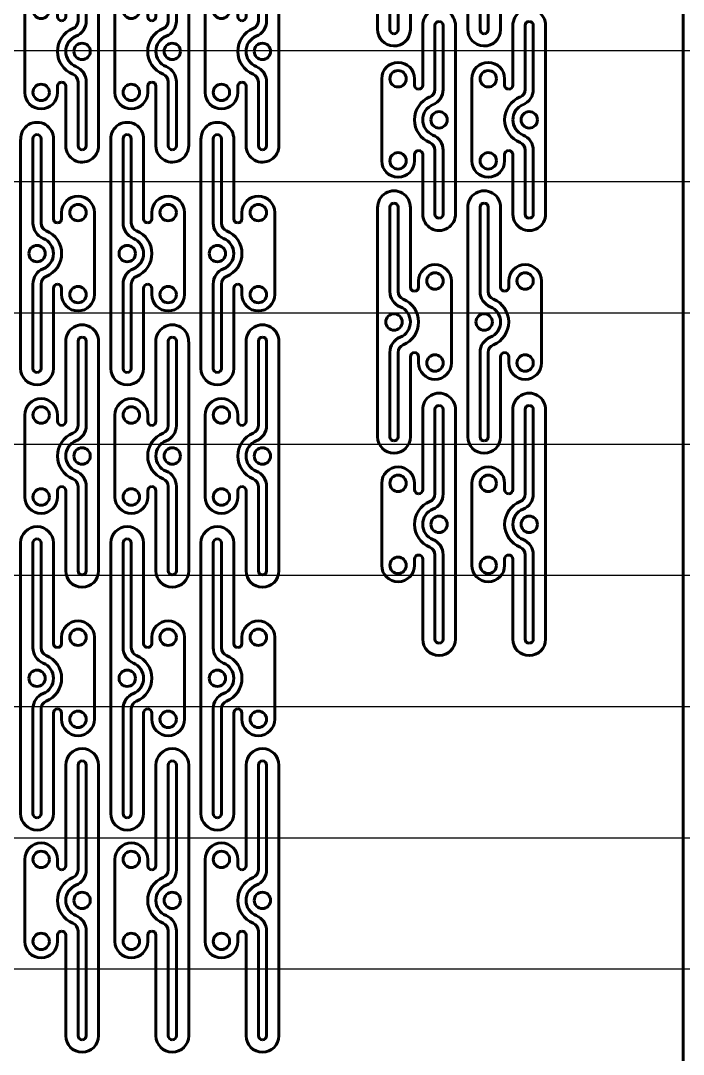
# Model space of a CAD drawing. Header units: millimetres. Extents: x -679 to -279, y -557 to -57.
# Drawn here: x -359.5 to -278.6, y -390.5 to -264.4 of the extents above; entities that cross this region are included whole.
import ezdxf

# ---------------------------------------------------------------- set-up
doc = ezdxf.new("R2010")
doc.units = ezdxf.units.MM
doc.linetypes.add('K5LT_BASIC', pattern=[0])

# ---------------------------------------------------------------- blocks, each defined once
blk = doc.blocks.new('U0')
at = {"color": 150, "linetype": 'K5LT_BASIC', "lineweight": 60, "true_color": 0x0080ff}
blk.add_line((-278.64, -557.4), (-278.64, -57.4), dxfattribs=at)
blk = doc.blocks.new('U110')
at = {"color": 150, "linetype": 'K5LT_BASIC', "lineweight": 60, "true_color": 0x0080ff}
for p, q in [((-310.44, -311.94), (-310.44, -321.62)), ((-308.94, -311.85), (-308.94, -322.15)), ((-307.94, -322.15), (-307.94, -311.85)), ((-306.44, -325.85), (-306.44, -311.94)), ((-315.44, -330.85), (-315.44, -320.85)), ((-311.44, -320.85), (-311.44, -321.62)), ((-306.44, -325.85), (-306.44, -339.85)), ((-311.44, -330.09), (-311.44, -330.85)), ((-310.44, -339.85), (-310.44, -330.09)), ((-308.94, -339.85), (-308.94, -329.56)), ((-307.94, -329.56), (-307.94, -339.85))]:
    blk.add_line(p, q, dxfattribs=at)
for centre in [(-313.44, -320.85), (-313.44, -330.85)]:
    blk.add_circle(centre, 1, dxfattribs=at)
for centre, radius, start, end in [((-308.44, -311.85), 2, 357.6087, 182.3913), ((-308.44, -311.85), 0.5, 90, 180), ((-308.44, -311.85), 0.5, 0, 90), ((-313.44, -320.85), 2, 90, 180), ((-313.44, -320.85), 2, 0, 90), ((-310.94, -321.62), 0.5, 180, 270), ((-310.94, -321.62), 0.5, 270, 0), ((-309.94, -322.15), 1, 292.0243, 0), ((-309.94, -322.15), 2, 292.0243, 0), ((-308.44, -325.85), 3, 112.0243, 247.9757), ((-308.44, -325.85), 2, 112.0243, 180), ((-308.44, -325.85), 1, 0, 180), ((-308.44, -325.85), 2, 180, 247.9757), ((-308.44, -325.85), 1, 180, 0), ((-309.94, -329.56), 1, 0, 67.9757), ((-309.94, -329.56), 2, 0, 67.9757), ((-310.94, -330.09), 0.5, 90, 180), ((-310.94, -330.09), 0.5, 0, 90), ((-313.44, -330.85), 2, 180, 270), ((-313.44, -330.85), 2, 270, 0), ((-308.44, -339.85), 2, 180, 0), ((-308.44, -339.85), 0.5, 180, 270), ((-308.44, -339.85), 0.5, 270, 0)]:
    blk.add_arc(centre, radius, start, end, dxfattribs=at)
blk = doc.blocks.new('U111')
at = {"color": 150, "linetype": 'K5LT_BASIC', "lineweight": 60, "true_color": 0x0080ff}
for p, q in [((-299.44, -311.94), (-299.44, -321.62)), ((-297.94, -311.85), (-297.94, -322.15)), ((-296.94, -322.15), (-296.94, -311.85)), ((-295.44, -325.85), (-295.44, -311.94)), ((-304.44, -330.85), (-304.44, -320.85)), ((-300.44, -320.85), (-300.44, -321.62)), ((-295.44, -325.85), (-295.44, -339.85)), ((-300.44, -330.09), (-300.44, -330.85)), ((-299.44, -339.85), (-299.44, -330.09)), ((-297.94, -339.85), (-297.94, -329.56)), ((-296.94, -329.56), (-296.94, -339.85))]:
    blk.add_line(p, q, dxfattribs=at)
for centre in [(-302.44, -320.85), (-302.44, -330.85)]:
    blk.add_circle(centre, 1, dxfattribs=at)
for centre, radius, start, end in [((-297.44, -311.85), 2, 357.6087, 182.3913), ((-297.44, -311.85), 0.5, 90, 180), ((-297.44, -311.85), 0.5, 0, 90), ((-302.44, -320.85), 2, 90, 180), ((-302.44, -320.85), 2, 0, 90), ((-299.94, -321.62), 0.5, 180, 270), ((-299.94, -321.62), 0.5, 270, 0), ((-298.94, -322.15), 1, 292.0243, 0), ((-298.94, -322.15), 2, 292.0243, 0), ((-297.44, -325.85), 3, 112.0243, 247.9757), ((-297.44, -325.85), 2, 112.0243, 180), ((-297.44, -325.85), 1, 0, 180), ((-297.44, -325.85), 2, 180, 247.9757), ((-297.44, -325.85), 1, 180, 0), ((-298.94, -329.56), 1, 0, 67.9757), ((-298.94, -329.56), 2, 0, 67.9757), ((-299.94, -330.09), 0.5, 90, 180), ((-299.94, -330.09), 0.5, 0, 90), ((-302.44, -330.85), 2, 180, 270), ((-302.44, -330.85), 2, 270, 0), ((-297.44, -339.85), 2, 180, 0), ((-297.44, -339.85), 0.5, 180, 270), ((-297.44, -339.85), 0.5, 270, 0)]:
    blk.add_arc(centre, radius, start, end, dxfattribs=at)
blk = doc.blocks.new('U112')
at = {"color": 150, "linetype": 'K5LT_BASIC', "lineweight": 60, "true_color": 0x0080ff}
for p, q in [((-304.94, -301.18), (-304.94, -287.26)), ((-303.44, -297.47), (-303.44, -287.18)), ((-302.44, -287.18), (-302.44, -297.47)), ((-300.94, -287.26), (-300.94, -296.94)), ((-299.94, -296.18), (-299.94, -296.94)), ((-295.94, -306.18), (-295.94, -296.18)), ((-304.94, -301.18), (-304.94, -315.18)), ((-303.44, -304.89), (-303.44, -315.18)), ((-302.44, -315.18), (-302.44, -304.89)), ((-300.94, -315.18), (-300.94, -305.41)), ((-299.94, -305.41), (-299.94, -306.18))]:
    blk.add_line(p, q, dxfattribs=at)
for centre in [(-297.94, -296.18), (-297.94, -306.18)]:
    blk.add_circle(centre, 1, dxfattribs=at)
for centre, radius, start, end in [((-302.94, -287.18), 2, 357.6087, 182.3913), ((-302.94, -287.18), 0.5, 90, 180), ((-302.94, -287.18), 0.5, 0, 90), ((-297.94, -296.18), 2, 90, 180), ((-297.94, -296.18), 2, 0, 90), ((-300.44, -296.94), 0.5, 180, 270), ((-300.44, -296.94), 0.5, 270, 0), ((-301.44, -297.47), 2, 180, 247.9757), ((-301.44, -297.47), 1, 180, 247.9757), ((-302.94, -301.18), 3, 292.0243, 67.9757), ((-302.94, -301.18), 2, 0, 67.9757), ((-302.94, -301.18), 1, 0, 180), ((-302.94, -301.18), 1, 180, 0), ((-302.94, -301.18), 2, 292.0243, 0), ((-301.44, -304.89), 2, 112.0243, 180), ((-301.44, -304.89), 1, 112.0243, 180), ((-300.44, -305.41), 0.5, 90, 180), ((-300.44, -305.41), 0.5, 0, 90), ((-297.94, -306.18), 2, 180, 270), ((-297.94, -306.18), 2, 270, 0), ((-302.94, -315.18), 2, 180, 0), ((-302.94, -315.18), 0.5, 180, 270), ((-302.94, -315.18), 0.5, 270, 0)]:
    blk.add_arc(centre, radius, start, end, dxfattribs=at)
blk = doc.blocks.new('U113')
at = {"color": 150, "linetype": 'K5LT_BASIC', "lineweight": 60, "true_color": 0x0080ff}
for p, q in [((-315.94, -301.18), (-315.94, -287.26)), ((-314.44, -297.47), (-314.44, -287.18)), ((-313.44, -287.18), (-313.44, -297.47)), ((-311.94, -287.26), (-311.94, -296.94)), ((-310.94, -296.18), (-310.94, -296.94)), ((-306.94, -306.18), (-306.94, -296.18)), ((-315.94, -301.18), (-315.94, -315.18)), ((-314.44, -304.89), (-314.44, -315.18)), ((-313.44, -315.18), (-313.44, -304.89)), ((-311.94, -315.18), (-311.94, -305.41)), ((-310.94, -305.41), (-310.94, -306.18))]:
    blk.add_line(p, q, dxfattribs=at)
for centre in [(-308.94, -296.18), (-308.94, -306.18)]:
    blk.add_circle(centre, 1, dxfattribs=at)
for centre, radius, start, end in [((-313.94, -287.18), 2, 357.6087, 182.3913), ((-313.94, -287.18), 0.5, 90, 180), ((-313.94, -287.18), 0.5, 0, 90), ((-308.94, -296.18), 2, 90, 180), ((-308.94, -296.18), 2, 0, 90), ((-311.44, -296.94), 0.5, 180, 270), ((-311.44, -296.94), 0.5, 270, 0), ((-312.44, -297.47), 2, 180, 247.9757), ((-312.44, -297.47), 1, 180, 247.9757), ((-313.94, -301.18), 3, 292.0243, 67.9757), ((-313.94, -301.18), 2, 0, 67.9757), ((-313.94, -301.18), 1, 0, 180), ((-313.94, -301.18), 1, 180, 0), ((-313.94, -301.18), 2, 292.0243, 0), ((-312.44, -304.89), 2, 112.0243, 180), ((-312.44, -304.89), 1, 112.0243, 180), ((-311.44, -305.41), 0.5, 90, 180), ((-311.44, -305.41), 0.5, 0, 90), ((-308.94, -306.18), 2, 180, 270), ((-308.94, -306.18), 2, 270, 0), ((-313.94, -315.18), 2, 180, 0), ((-313.94, -315.18), 0.5, 180, 270), ((-313.94, -315.18), 0.5, 270, 0)]:
    blk.add_arc(centre, radius, start, end, dxfattribs=at)
blk = doc.blocks.new('U114')
at = {"color": 150, "linetype": 'K5LT_BASIC', "lineweight": 60, "true_color": 0x0080ff}
for p, q in [((-310.44, -265.06), (-310.44, -272.3)), ((-308.94, -265.03), (-308.94, -272.83)), ((-307.94, -272.83), (-307.94, -265.03)), ((-306.44, -276.53), (-306.44, -265.06)), ((-315.44, -281.53), (-315.44, -271.53)), ((-311.44, -271.53), (-311.44, -272.3)), ((-306.44, -276.53), (-306.44, -287.99)), ((-311.44, -280.77), (-311.44, -281.53)), ((-310.44, -288.08), (-310.44, -280.77)), ((-308.94, -288.03), (-308.94, -280.24)), ((-307.94, -280.24), (-307.94, -288.03))]:
    blk.add_line(p, q, dxfattribs=at)
for centre in [(-313.44, -271.53), (-313.44, -281.53)]:
    blk.add_circle(centre, 1, dxfattribs=at)
for centre, radius, start, end in [((-308.44, -265.03), 2, 359.3622, 180.6378), ((-308.44, -265.03), 0.5, 90, 180), ((-308.44, -265.03), 0.5, 0, 90), ((-313.44, -271.53), 2, 0, 180), ((-310.94, -272.3), 0.5, 180, 270), ((-310.94, -272.3), 0.5, 270, 0), ((-309.94, -272.83), 1, 292.0243, 0), ((-309.94, -272.83), 2, 292.0243, 0), ((-308.44, -276.53), 3, 112.0243, 247.9757), ((-308.44, -276.53), 2, 112.0243, 180), ((-308.44, -276.53), 1, 0, 180), ((-308.44, -276.53), 2, 180, 247.9757), ((-308.44, -276.53), 1, 180, 0), ((-309.94, -280.24), 2, 0, 67.9757), ((-309.94, -280.24), 1, 0, 67.9757), ((-310.94, -280.77), 0.5, 90, 180), ((-310.94, -280.77), 0.5, 0, 90), ((-313.44, -281.53), 2, 180, 0), ((-308.44, -288.03), 2, 181.2414, 1.2414), ((-308.44, -288.03), 0.5, 180, 270), ((-308.44, -288.03), 0.5, 270, 0)]:
    blk.add_arc(centre, radius, start, end, dxfattribs=at)
blk = doc.blocks.new('U115')
at = {"color": 150, "linetype": 'K5LT_BASIC', "lineweight": 60, "true_color": 0x0080ff}
for p, q in [((-299.44, -265.06), (-299.44, -272.3)), ((-297.94, -265.03), (-297.94, -272.83)), ((-296.94, -272.83), (-296.94, -265.03)), ((-295.44, -276.53), (-295.44, -265.06)), ((-304.44, -281.53), (-304.44, -271.53)), ((-300.44, -271.53), (-300.44, -272.3)), ((-295.44, -276.53), (-295.44, -287.99)), ((-300.44, -280.77), (-300.44, -281.53)), ((-299.44, -288.08), (-299.44, -280.77)), ((-297.94, -288.03), (-297.94, -280.24)), ((-296.94, -280.24), (-296.94, -288.03))]:
    blk.add_line(p, q, dxfattribs=at)
for centre in [(-302.44, -271.53), (-302.44, -281.53)]:
    blk.add_circle(centre, 1, dxfattribs=at)
for centre, radius, start, end in [((-297.44, -265.03), 2, 359.3622, 180.6378), ((-297.44, -265.03), 0.5, 90, 180), ((-297.44, -265.03), 0.5, 0, 90), ((-302.44, -271.53), 2, 0, 180), ((-299.94, -272.3), 0.5, 180, 270), ((-299.94, -272.3), 0.5, 270, 0), ((-298.94, -272.83), 1, 292.0243, 0), ((-298.94, -272.83), 2, 292.0243, 0), ((-297.44, -276.53), 3, 112.0243, 247.9757), ((-297.44, -276.53), 2, 112.0243, 180), ((-297.44, -276.53), 1, 0, 180), ((-297.44, -276.53), 2, 180, 247.9757), ((-297.44, -276.53), 1, 180, 0), ((-298.94, -280.24), 2, 0, 67.9757), ((-298.94, -280.24), 1, 0, 67.9757), ((-299.94, -280.77), 0.5, 90, 180), ((-299.94, -280.77), 0.5, 0, 90), ((-302.44, -281.53), 2, 180, 0), ((-297.44, -288.03), 2, 181.2414, 1.2414), ((-297.44, -288.03), 0.5, 180, 270), ((-297.44, -288.03), 0.5, 270, 0)]:
    blk.add_arc(centre, radius, start, end, dxfattribs=at)
blk = doc.blocks.new('U116')
at = {"color": 150, "linetype": 'K5LT_BASIC', "lineweight": 60, "true_color": 0x0080ff}
for p, q in [((-304.94, -254.03), (-304.94, -242.56)), ((-303.44, -250.33), (-303.44, -242.53)), ((-302.44, -242.53), (-302.44, -250.33)), ((-300.94, -242.56), (-300.94, -249.8)), ((-299.94, -249.03), (-299.94, -249.8)), ((-295.94, -259.03), (-295.94, -249.03)), ((-304.94, -254.03), (-304.94, -265.49)), ((-303.44, -257.74), (-303.44, -265.53)), ((-302.44, -265.53), (-302.44, -257.74)), ((-300.94, -265.58), (-300.94, -258.27)), ((-299.94, -258.27), (-299.94, -259.03))]:
    blk.add_line(p, q, dxfattribs=at)
for centre in [(-297.94, -249.03), (-297.94, -259.03)]:
    blk.add_circle(centre, 1, dxfattribs=at)
for centre, radius, start, end in [((-302.94, -242.53), 2, 359.3622, 180.6378), ((-302.94, -242.53), 0.5, 90, 180), ((-302.94, -242.53), 0.5, 0, 90), ((-297.94, -249.03), 2, 0, 180), ((-301.44, -250.33), 2, 180, 247.9757), ((-301.44, -250.33), 1, 180, 247.9757), ((-300.44, -249.8), 0.5, 180, 270), ((-300.44, -249.8), 0.5, 270, 0), ((-302.94, -254.03), 3, 292.0243, 67.9757), ((-302.94, -254.03), 1, 0, 180), ((-302.94, -254.03), 2, 0, 67.9757), ((-302.94, -254.03), 1, 180, 0), ((-302.94, -254.03), 2, 292.0243, 0), ((-301.44, -257.74), 2, 112.0243, 180), ((-301.44, -257.74), 1, 112.0243, 180), ((-300.44, -258.27), 0.5, 90, 180), ((-300.44, -258.27), 0.5, 0, 90), ((-297.94, -259.03), 2, 180, 0), ((-302.94, -265.53), 2, 178.7586, 358.7586), ((-302.94, -265.53), 0.5, 180, 270), ((-302.94, -265.53), 0.5, 270, 0)]:
    blk.add_arc(centre, radius, start, end, dxfattribs=at)
blk = doc.blocks.new('U117')
at = {"color": 150, "linetype": 'K5LT_BASIC', "lineweight": 60, "true_color": 0x0080ff}
for p, q in [((-315.94, -254.03), (-315.94, -242.56)), ((-314.44, -250.33), (-314.44, -242.53)), ((-313.44, -242.53), (-313.44, -250.33)), ((-311.94, -242.56), (-311.94, -249.8)), ((-310.94, -249.03), (-310.94, -249.8)), ((-306.94, -259.03), (-306.94, -249.03)), ((-315.94, -254.03), (-315.94, -265.49)), ((-314.44, -257.74), (-314.44, -265.53)), ((-313.44, -265.53), (-313.44, -257.74)), ((-311.94, -265.58), (-311.94, -258.27)), ((-310.94, -258.27), (-310.94, -259.03))]:
    blk.add_line(p, q, dxfattribs=at)
for centre in [(-308.94, -249.03), (-308.94, -259.03)]:
    blk.add_circle(centre, 1, dxfattribs=at)
for centre, radius, start, end in [((-313.94, -242.53), 2, 359.3622, 180.6378), ((-313.94, -242.53), 0.5, 90, 180), ((-313.94, -242.53), 0.5, 0, 90), ((-308.94, -249.03), 2, 0, 180), ((-312.44, -250.33), 2, 180, 247.9757), ((-312.44, -250.33), 1, 180, 247.9757), ((-311.44, -249.8), 0.5, 180, 270), ((-311.44, -249.8), 0.5, 270, 0), ((-313.94, -254.03), 3, 292.0243, 67.9757), ((-313.94, -254.03), 1, 0, 180), ((-313.94, -254.03), 2, 0, 67.9757), ((-313.94, -254.03), 1, 180, 0), ((-313.94, -254.03), 2, 292.0243, 0), ((-312.44, -257.74), 2, 112.0243, 180), ((-312.44, -257.74), 1, 112.0243, 180), ((-311.44, -258.27), 0.5, 90, 180), ((-311.44, -258.27), 0.5, 0, 90), ((-308.94, -259.03), 2, 180, 0), ((-313.94, -265.53), 2, 178.7586, 358.7586), ((-313.94, -265.53), 0.5, 180, 270), ((-313.94, -265.53), 0.5, 270, 0)]:
    blk.add_arc(centre, radius, start, end, dxfattribs=at)
blk = doc.blocks.new('U109')
for name in ['U117', 'U116', 'U114', 'U115', 'U113', 'U112', 'U110', 'U111']:
    blk.add_blockref(name, (0, 0))
blk = doc.blocks.new('U132')
at = {"color": 150, "linetype": 'K5LT_BASIC', "lineweight": 60, "true_color": 0x0080ff}
for p, q in [((-353.99, -355.2), (-353.99, -367.47)), ((-352.49, -355.2), (-352.49, -367.99)), ((-351.49, -367.99), (-351.49, -355.2)), ((-349.99, -371.7), (-349.99, -355.2)), ((-358.99, -376.7), (-358.99, -366.7)), ((-354.99, -366.7), (-354.99, -367.47)), ((-349.99, -371.7), (-349.99, -388.2)), ((-352.49, -388.2), (-352.49, -375.41)), ((-351.49, -375.41), (-351.49, -388.2)), ((-354.99, -375.94), (-354.99, -376.7)), ((-353.99, -388.2), (-353.99, -375.94))]:
    blk.add_line(p, q, dxfattribs=at)
for centre in [(-356.99, -366.7), (-356.99, -376.7)]:
    blk.add_circle(centre, 1, dxfattribs=at)
for centre, radius, start, end in [((-351.99, -355.2), 2, 0, 180), ((-351.99, -355.2), 0.5, 90, 180), ((-351.99, -355.2), 0.5, 0, 90), ((-356.99, -366.7), 2, 0, 180), ((-354.49, -367.47), 0.5, 180, 270), ((-354.49, -367.47), 0.5, 270, 0), ((-351.99, -371.7), 3, 112.0243, 247.9757), ((-353.49, -367.99), 1, 292.0243, 0), ((-353.49, -367.99), 2, 292.0243, 0), ((-351.99, -371.7), 2, 112.0243, 180), ((-351.99, -371.7), 2, 180, 247.9757), ((-351.99, -371.7), 1, 0, 180), ((-351.99, -371.7), 1, 180, 0), ((-353.49, -375.41), 2, 0, 67.9757), ((-354.49, -375.94), 0.5, 90, 180), ((-354.49, -375.94), 0.5, 0, 90), ((-353.49, -375.41), 1, 0, 67.9757), ((-356.99, -376.7), 2, 180, 0), ((-351.99, -388.2), 2, 180, 0), ((-351.99, -388.2), 0.5, 180, 270), ((-351.99, -388.2), 0.5, 270, 0)]:
    blk.add_arc(centre, radius, start, end, dxfattribs=at)
blk = doc.blocks.new('U133')
at = {"color": 150, "linetype": 'K5LT_BASIC', "lineweight": 60, "true_color": 0x0080ff}
for p, q in [((-342.99, -355.2), (-342.99, -367.47)), ((-341.49, -355.2), (-341.49, -367.99)), ((-340.49, -367.99), (-340.49, -355.2)), ((-338.99, -371.7), (-338.99, -355.2)), ((-347.99, -376.7), (-347.99, -366.7)), ((-343.99, -366.7), (-343.99, -367.47)), ((-338.99, -371.7), (-338.99, -388.2)), ((-341.49, -388.2), (-341.49, -375.41)), ((-340.49, -375.41), (-340.49, -388.2)), ((-343.99, -375.94), (-343.99, -376.7)), ((-342.99, -388.2), (-342.99, -375.94))]:
    blk.add_line(p, q, dxfattribs=at)
for centre in [(-345.99, -366.7), (-345.99, -376.7)]:
    blk.add_circle(centre, 1, dxfattribs=at)
for centre, radius, start, end in [((-340.99, -355.2), 2, 0, 180), ((-340.99, -355.2), 0.5, 90, 180), ((-340.99, -355.2), 0.5, 0, 90), ((-345.99, -366.7), 2, 0, 180), ((-343.49, -367.47), 0.5, 180, 270), ((-343.49, -367.47), 0.5, 270, 0), ((-340.99, -371.7), 3, 112.0243, 247.9757), ((-342.49, -367.99), 1, 292.0243, 0), ((-342.49, -367.99), 2, 292.0243, 0), ((-340.99, -371.7), 2, 112.0243, 180), ((-340.99, -371.7), 2, 180, 247.9757), ((-340.99, -371.7), 1, 0, 180), ((-340.99, -371.7), 1, 180, 0), ((-342.49, -375.41), 2, 0, 67.9757), ((-343.49, -375.94), 0.5, 90, 180), ((-343.49, -375.94), 0.5, 0, 90), ((-342.49, -375.41), 1, 0, 67.9757), ((-345.99, -376.7), 2, 180, 0), ((-340.99, -388.2), 2, 180, 0), ((-340.99, -388.2), 0.5, 180, 270), ((-340.99, -388.2), 0.5, 270, 0)]:
    blk.add_arc(centre, radius, start, end, dxfattribs=at)
blk = doc.blocks.new('U134')
at = {"color": 150, "linetype": 'K5LT_BASIC', "lineweight": 60, "true_color": 0x0080ff}
for p, q in [((-331.99, -355.2), (-331.99, -367.47)), ((-330.49, -355.2), (-330.49, -367.99)), ((-329.49, -367.99), (-329.49, -355.2)), ((-327.99, -371.7), (-327.99, -355.2)), ((-336.99, -376.7), (-336.99, -366.7)), ((-332.99, -366.7), (-332.99, -367.47)), ((-327.99, -371.7), (-327.99, -388.2)), ((-330.49, -388.2), (-330.49, -375.41)), ((-329.49, -375.41), (-329.49, -388.2)), ((-332.99, -375.94), (-332.99, -376.7)), ((-331.99, -388.2), (-331.99, -375.94))]:
    blk.add_line(p, q, dxfattribs=at)
for centre in [(-334.99, -366.7), (-334.99, -376.7)]:
    blk.add_circle(centre, 1, dxfattribs=at)
for centre, radius, start, end in [((-329.99, -355.2), 2, 0, 180), ((-329.99, -355.2), 0.5, 90, 180), ((-329.99, -355.2), 0.5, 0, 90), ((-334.99, -366.7), 2, 0, 180), ((-332.49, -367.47), 0.5, 180, 270), ((-332.49, -367.47), 0.5, 270, 0), ((-329.99, -371.7), 3, 112.0243, 247.9757), ((-331.49, -367.99), 1, 292.0243, 0), ((-331.49, -367.99), 2, 292.0243, 0), ((-329.99, -371.7), 2, 112.0243, 180), ((-329.99, -371.7), 2, 180, 247.9757), ((-329.99, -371.7), 1, 0, 180), ((-329.99, -371.7), 1, 180, 0), ((-331.49, -375.41), 2, 0, 67.9757), ((-332.49, -375.94), 0.5, 90, 180), ((-332.49, -375.94), 0.5, 0, 90), ((-331.49, -375.41), 1, 0, 67.9757), ((-334.99, -376.7), 2, 180, 0), ((-329.99, -388.2), 2, 180, 0), ((-329.99, -388.2), 0.5, 180, 270), ((-329.99, -388.2), 0.5, 270, 0)]:
    blk.add_arc(centre, radius, start, end, dxfattribs=at)
blk = doc.blocks.new('U135')
at = {"color": 150, "linetype": 'K5LT_BASIC', "lineweight": 60, "true_color": 0x0080ff}
for p, q in [((-337.49, -344.62), (-337.49, -328.12)), ((-335.99, -340.91), (-335.99, -328.12)), ((-334.99, -328.12), (-334.99, -340.91)), ((-333.49, -328.12), (-333.49, -340.38)), ((-332.49, -339.62), (-332.49, -340.38)), ((-328.49, -349.62), (-328.49, -339.62)), ((-337.49, -344.62), (-337.49, -361.12)), ((-335.99, -348.33), (-335.99, -361.12)), ((-334.99, -361.12), (-334.99, -348.33)), ((-333.49, -361.12), (-333.49, -348.86)), ((-332.49, -348.86), (-332.49, -349.62))]:
    blk.add_line(p, q, dxfattribs=at)
for centre in [(-330.49, -339.62), (-330.49, -349.62)]:
    blk.add_circle(centre, 1, dxfattribs=at)
for centre, radius, start, end in [((-335.49, -328.12), 2, 0, 180), ((-335.49, -328.12), 0.5, 90, 180), ((-335.49, -328.12), 0.5, 0, 90), ((-330.49, -339.62), 2, 0, 180), ((-333.99, -340.91), 2, 180, 247.9757), ((-333.99, -340.91), 1, 180, 247.9757), ((-332.99, -340.38), 0.5, 180, 270), ((-332.99, -340.38), 0.5, 270, 0), ((-335.49, -344.62), 2, 0, 67.9757), ((-335.49, -344.62), 3, 292.0243, 67.9757), ((-335.49, -344.62), 1, 0, 180), ((-335.49, -344.62), 1, 180, 0), ((-335.49, -344.62), 2, 292.0243, 0), ((-333.99, -348.33), 2, 112.0243, 180), ((-333.99, -348.33), 1, 112.0243, 180), ((-332.99, -348.86), 0.5, 90, 180), ((-332.99, -348.86), 0.5, 0, 90), ((-330.49, -349.62), 2, 180, 0), ((-335.49, -361.12), 2, 180, 0), ((-335.49, -361.12), 0.5, 180, 270), ((-335.49, -361.12), 0.5, 270, 0)]:
    blk.add_arc(centre, radius, start, end, dxfattribs=at)
blk = doc.blocks.new('U136')
at = {"color": 150, "linetype": 'K5LT_BASIC', "lineweight": 60, "true_color": 0x0080ff}
for p, q in [((-348.49, -344.62), (-348.49, -328.12)), ((-346.99, -340.91), (-346.99, -328.12)), ((-345.99, -328.12), (-345.99, -340.91)), ((-344.49, -328.12), (-344.49, -340.38)), ((-343.49, -339.62), (-343.49, -340.38)), ((-339.49, -349.62), (-339.49, -339.62)), ((-348.49, -344.62), (-348.49, -361.12)), ((-346.99, -348.33), (-346.99, -361.12)), ((-345.99, -361.12), (-345.99, -348.33)), ((-344.49, -361.12), (-344.49, -348.86)), ((-343.49, -348.86), (-343.49, -349.62))]:
    blk.add_line(p, q, dxfattribs=at)
for centre in [(-341.49, -339.62), (-341.49, -349.62)]:
    blk.add_circle(centre, 1, dxfattribs=at)
for centre, radius, start, end in [((-346.49, -328.12), 2, 0, 180), ((-346.49, -328.12), 0.5, 90, 180), ((-346.49, -328.12), 0.5, 0, 90), ((-341.49, -339.62), 2, 0, 180), ((-344.99, -340.91), 2, 180, 247.9757), ((-344.99, -340.91), 1, 180, 247.9757), ((-343.99, -340.38), 0.5, 180, 270), ((-343.99, -340.38), 0.5, 270, 0), ((-346.49, -344.62), 2, 0, 67.9757), ((-346.49, -344.62), 3, 292.0243, 67.9757), ((-346.49, -344.62), 1, 0, 180), ((-346.49, -344.62), 1, 180, 0), ((-346.49, -344.62), 2, 292.0243, 0), ((-344.99, -348.33), 2, 112.0243, 180), ((-344.99, -348.33), 1, 112.0243, 180), ((-343.99, -348.86), 0.5, 90, 180), ((-343.99, -348.86), 0.5, 0, 90), ((-341.49, -349.62), 2, 180, 0), ((-346.49, -361.12), 2, 180, 0), ((-346.49, -361.12), 0.5, 180, 270), ((-346.49, -361.12), 0.5, 270, 0)]:
    blk.add_arc(centre, radius, start, end, dxfattribs=at)
blk = doc.blocks.new('U137')
at = {"color": 150, "linetype": 'K5LT_BASIC', "lineweight": 60, "true_color": 0x0080ff}
for p, q in [((-359.49, -344.62), (-359.49, -328.12)), ((-357.99, -340.91), (-357.99, -328.12)), ((-356.99, -328.12), (-356.99, -340.91)), ((-355.49, -328.12), (-355.49, -340.38)), ((-354.49, -339.62), (-354.49, -340.38)), ((-350.49, -349.62), (-350.49, -339.62)), ((-359.49, -344.62), (-359.49, -361.12)), ((-357.99, -348.33), (-357.99, -361.12)), ((-356.99, -361.12), (-356.99, -348.33)), ((-355.49, -361.12), (-355.49, -348.86)), ((-354.49, -348.86), (-354.49, -349.62))]:
    blk.add_line(p, q, dxfattribs=at)
for centre in [(-352.49, -339.62), (-352.49, -349.62)]:
    blk.add_circle(centre, 1, dxfattribs=at)
for centre, radius, start, end in [((-357.49, -328.12), 2, 0, 180), ((-357.49, -328.12), 0.5, 90, 180), ((-357.49, -328.12), 0.5, 0, 90), ((-352.49, -339.62), 2, 0, 180), ((-355.99, -340.91), 2, 180, 247.9757), ((-355.99, -340.91), 1, 180, 247.9757), ((-354.99, -340.38), 0.5, 180, 270), ((-354.99, -340.38), 0.5, 270, 0), ((-357.49, -344.62), 2, 0, 67.9757), ((-357.49, -344.62), 3, 292.0243, 67.9757), ((-357.49, -344.62), 1, 0, 180), ((-357.49, -344.62), 1, 180, 0), ((-357.49, -344.62), 2, 292.0243, 0), ((-355.99, -348.33), 2, 112.0243, 180), ((-355.99, -348.33), 1, 112.0243, 180), ((-354.99, -348.86), 0.5, 90, 180), ((-354.99, -348.86), 0.5, 0, 90), ((-352.49, -349.62), 2, 180, 0), ((-357.49, -361.12), 2, 180, 0), ((-357.49, -361.12), 0.5, 180, 270), ((-357.49, -361.12), 0.5, 270, 0)]:
    blk.add_arc(centre, radius, start, end, dxfattribs=at)
blk = doc.blocks.new('U140')
at = {"color": 150, "linetype": 'K5LT_BASIC', "lineweight": 60, "true_color": 0x0080ff}
for p, q in [((-353.99, -303.6), (-353.99, -313.28)), ((-352.49, -303.52), (-352.49, -313.81)), ((-351.49, -313.81), (-351.49, -303.52)), ((-349.99, -317.52), (-349.99, -303.6)), ((-358.99, -322.52), (-358.99, -312.52)), ((-354.99, -312.52), (-354.99, -313.28)), ((-349.99, -317.52), (-349.99, -331.52)), ((-352.49, -331.52), (-352.49, -321.22)), ((-351.49, -321.22), (-351.49, -331.52)), ((-354.99, -321.75), (-354.99, -322.52)), ((-353.99, -331.52), (-353.99, -321.75))]:
    blk.add_line(p, q, dxfattribs=at)
for centre in [(-356.99, -312.52), (-356.99, -322.52)]:
    blk.add_circle(centre, 1, dxfattribs=at)
for centre, radius, start, end in [((-351.99, -303.52), 2, 357.6087, 182.3913), ((-351.99, -303.52), 0.5, 90, 180), ((-351.99, -303.52), 0.5, 0, 90), ((-356.99, -312.52), 2, 90, 180), ((-356.99, -312.52), 2, 0, 90), ((-354.49, -313.28), 0.5, 180, 270), ((-354.49, -313.28), 0.5, 270, 0), ((-351.99, -317.52), 3, 112.0243, 247.9757), ((-353.49, -313.81), 1, 292.0243, 0), ((-353.49, -313.81), 2, 292.0243, 0), ((-351.99, -317.52), 2, 112.0243, 180), ((-351.99, -317.52), 2, 180, 247.9757), ((-351.99, -317.52), 1, 0, 180), ((-351.99, -317.52), 1, 180, 0), ((-353.49, -321.22), 2, 0, 67.9757), ((-354.49, -321.75), 0.5, 90, 180), ((-354.49, -321.75), 0.5, 0, 90), ((-353.49, -321.22), 1, 0, 67.9757), ((-356.99, -322.52), 2, 180, 270), ((-356.99, -322.52), 2, 270, 0), ((-351.99, -331.52), 2, 180, 0), ((-351.99, -331.52), 0.5, 180, 270), ((-351.99, -331.52), 0.5, 270, 0)]:
    blk.add_arc(centre, radius, start, end, dxfattribs=at)
blk = doc.blocks.new('U141')
at = {"color": 150, "linetype": 'K5LT_BASIC', "lineweight": 60, "true_color": 0x0080ff}
for p, q in [((-342.99, -303.6), (-342.99, -313.28)), ((-341.49, -303.52), (-341.49, -313.81)), ((-340.49, -313.81), (-340.49, -303.52)), ((-338.99, -317.52), (-338.99, -303.6)), ((-347.99, -322.52), (-347.99, -312.52)), ((-343.99, -312.52), (-343.99, -313.28)), ((-338.99, -317.52), (-338.99, -331.52)), ((-341.49, -331.52), (-341.49, -321.22)), ((-340.49, -321.22), (-340.49, -331.52)), ((-343.99, -321.75), (-343.99, -322.52)), ((-342.99, -331.52), (-342.99, -321.75))]:
    blk.add_line(p, q, dxfattribs=at)
for centre in [(-345.99, -312.52), (-345.99, -322.52)]:
    blk.add_circle(centre, 1, dxfattribs=at)
for centre, radius, start, end in [((-340.99, -303.52), 2, 357.6087, 182.3913), ((-340.99, -303.52), 0.5, 90, 180), ((-340.99, -303.52), 0.5, 0, 90), ((-345.99, -312.52), 2, 90, 180), ((-345.99, -312.52), 2, 0, 90), ((-343.49, -313.28), 0.5, 180, 270), ((-343.49, -313.28), 0.5, 270, 0), ((-340.99, -317.52), 3, 112.0243, 247.9757), ((-342.49, -313.81), 1, 292.0243, 0), ((-342.49, -313.81), 2, 292.0243, 0), ((-340.99, -317.52), 2, 112.0243, 180), ((-340.99, -317.52), 2, 180, 247.9757), ((-340.99, -317.52), 1, 0, 180), ((-340.99, -317.52), 1, 180, 0), ((-342.49, -321.22), 2, 0, 67.9757), ((-343.49, -321.75), 0.5, 90, 180), ((-343.49, -321.75), 0.5, 0, 90), ((-342.49, -321.22), 1, 0, 67.9757), ((-345.99, -322.52), 2, 180, 270), ((-345.99, -322.52), 2, 270, 0), ((-340.99, -331.52), 2, 180, 0), ((-340.99, -331.52), 0.5, 180, 270), ((-340.99, -331.52), 0.5, 270, 0)]:
    blk.add_arc(centre, radius, start, end, dxfattribs=at)
blk = doc.blocks.new('U142')
at = {"color": 150, "linetype": 'K5LT_BASIC', "lineweight": 60, "true_color": 0x0080ff}
for p, q in [((-331.99, -303.6), (-331.99, -313.28)), ((-330.49, -303.52), (-330.49, -313.81)), ((-329.49, -313.81), (-329.49, -303.52)), ((-327.99, -317.52), (-327.99, -303.6)), ((-336.99, -322.52), (-336.99, -312.52)), ((-332.99, -312.52), (-332.99, -313.28)), ((-327.99, -317.52), (-327.99, -331.52)), ((-330.49, -331.52), (-330.49, -321.22)), ((-329.49, -321.22), (-329.49, -331.52)), ((-332.99, -321.75), (-332.99, -322.52)), ((-331.99, -331.52), (-331.99, -321.75))]:
    blk.add_line(p, q, dxfattribs=at)
for centre in [(-334.99, -312.52), (-334.99, -322.52)]:
    blk.add_circle(centre, 1, dxfattribs=at)
for centre, radius, start, end in [((-329.99, -303.52), 2, 357.6087, 182.3913), ((-329.99, -303.52), 0.5, 90, 180), ((-329.99, -303.52), 0.5, 0, 90), ((-334.99, -312.52), 2, 90, 180), ((-334.99, -312.52), 2, 0, 90), ((-332.49, -313.28), 0.5, 180, 270), ((-332.49, -313.28), 0.5, 270, 0), ((-329.99, -317.52), 3, 112.0243, 247.9757), ((-331.49, -313.81), 1, 292.0243, 0), ((-331.49, -313.81), 2, 292.0243, 0), ((-329.99, -317.52), 2, 112.0243, 180), ((-329.99, -317.52), 2, 180, 247.9757), ((-329.99, -317.52), 1, 0, 180), ((-329.99, -317.52), 1, 180, 0), ((-331.49, -321.22), 2, 0, 67.9757), ((-332.49, -321.75), 0.5, 90, 180), ((-332.49, -321.75), 0.5, 0, 90), ((-331.49, -321.22), 1, 0, 67.9757), ((-334.99, -322.52), 2, 180, 270), ((-334.99, -322.52), 2, 270, 0), ((-329.99, -331.52), 2, 180, 0), ((-329.99, -331.52), 0.5, 180, 270), ((-329.99, -331.52), 0.5, 270, 0)]:
    blk.add_arc(centre, radius, start, end, dxfattribs=at)
blk = doc.blocks.new('U143')
at = {"color": 150, "linetype": 'K5LT_BASIC', "lineweight": 60, "true_color": 0x0080ff}
for p, q in [((-337.49, -292.84), (-337.49, -278.92)), ((-335.99, -289.13), (-335.99, -278.84)), ((-334.99, -278.84), (-334.99, -289.13)), ((-333.49, -278.92), (-333.49, -288.6)), ((-332.49, -287.84), (-332.49, -288.6)), ((-328.49, -297.84), (-328.49, -287.84)), ((-337.49, -292.84), (-337.49, -306.84)), ((-335.99, -296.55), (-335.99, -306.84)), ((-334.99, -306.84), (-334.99, -296.55)), ((-333.49, -306.84), (-333.49, -297.08)), ((-332.49, -297.08), (-332.49, -297.84))]:
    blk.add_line(p, q, dxfattribs=at)
for centre in [(-330.49, -287.84), (-330.49, -297.84)]:
    blk.add_circle(centre, 1, dxfattribs=at)
for centre, radius, start, end in [((-335.49, -278.84), 2, 357.6087, 182.3913), ((-335.49, -278.84), 0.5, 90, 180), ((-335.49, -278.84), 0.5, 0, 90), ((-330.49, -287.84), 2, 90, 180), ((-330.49, -287.84), 2, 0, 90), ((-333.99, -289.13), 2, 180, 247.9757), ((-333.99, -289.13), 1, 180, 247.9757), ((-332.99, -288.6), 0.5, 180, 270), ((-332.99, -288.6), 0.5, 270, 0), ((-335.49, -292.84), 2, 0, 67.9757), ((-335.49, -292.84), 3, 292.0243, 67.9757), ((-335.49, -292.84), 1, 0, 180), ((-335.49, -292.84), 1, 180, 0), ((-335.49, -292.84), 2, 292.0243, 0), ((-333.99, -296.55), 2, 112.0243, 180), ((-333.99, -296.55), 1, 112.0243, 180), ((-332.99, -297.08), 0.5, 90, 180), ((-332.99, -297.08), 0.5, 0, 90), ((-330.49, -297.84), 2, 180, 270), ((-330.49, -297.84), 2, 270, 0), ((-335.49, -306.84), 2, 180, 0), ((-335.49, -306.84), 0.5, 180, 270), ((-335.49, -306.84), 0.5, 270, 0)]:
    blk.add_arc(centre, radius, start, end, dxfattribs=at)
blk = doc.blocks.new('U144')
at = {"color": 150, "linetype": 'K5LT_BASIC', "lineweight": 60, "true_color": 0x0080ff}
for p, q in [((-348.49, -292.84), (-348.49, -278.92)), ((-346.99, -289.13), (-346.99, -278.84)), ((-345.99, -278.84), (-345.99, -289.13)), ((-344.49, -278.92), (-344.49, -288.6)), ((-343.49, -287.84), (-343.49, -288.6)), ((-339.49, -297.84), (-339.49, -287.84)), ((-348.49, -292.84), (-348.49, -306.84)), ((-346.99, -296.55), (-346.99, -306.84)), ((-345.99, -306.84), (-345.99, -296.55)), ((-344.49, -306.84), (-344.49, -297.08)), ((-343.49, -297.08), (-343.49, -297.84))]:
    blk.add_line(p, q, dxfattribs=at)
for centre in [(-341.49, -287.84), (-341.49, -297.84)]:
    blk.add_circle(centre, 1, dxfattribs=at)
for centre, radius, start, end in [((-346.49, -278.84), 2, 357.6087, 182.3913), ((-346.49, -278.84), 0.5, 90, 180), ((-346.49, -278.84), 0.5, 0, 90), ((-341.49, -287.84), 2, 90, 180), ((-341.49, -287.84), 2, 0, 90), ((-344.99, -289.13), 2, 180, 247.9757), ((-344.99, -289.13), 1, 180, 247.9757), ((-343.99, -288.6), 0.5, 180, 270), ((-343.99, -288.6), 0.5, 270, 0), ((-346.49, -292.84), 2, 0, 67.9757), ((-346.49, -292.84), 3, 292.0243, 67.9757), ((-346.49, -292.84), 1, 0, 180), ((-346.49, -292.84), 1, 180, 0), ((-346.49, -292.84), 2, 292.0243, 0), ((-344.99, -296.55), 2, 112.0243, 180), ((-344.99, -296.55), 1, 112.0243, 180), ((-343.99, -297.08), 0.5, 90, 180), ((-343.99, -297.08), 0.5, 0, 90), ((-341.49, -297.84), 2, 180, 270), ((-341.49, -297.84), 2, 270, 0), ((-346.49, -306.84), 2, 180, 0), ((-346.49, -306.84), 0.5, 180, 270), ((-346.49, -306.84), 0.5, 270, 0)]:
    blk.add_arc(centre, radius, start, end, dxfattribs=at)
blk = doc.blocks.new('U145')
at = {"color": 150, "linetype": 'K5LT_BASIC', "lineweight": 60, "true_color": 0x0080ff}
for p, q in [((-359.49, -292.84), (-359.49, -278.92)), ((-357.99, -289.13), (-357.99, -278.84)), ((-356.99, -278.84), (-356.99, -289.13)), ((-355.49, -278.92), (-355.49, -288.6)), ((-354.49, -287.84), (-354.49, -288.6)), ((-350.49, -297.84), (-350.49, -287.84)), ((-359.49, -292.84), (-359.49, -306.84)), ((-357.99, -296.55), (-357.99, -306.84)), ((-356.99, -306.84), (-356.99, -296.55)), ((-355.49, -306.84), (-355.49, -297.08)), ((-354.49, -297.08), (-354.49, -297.84))]:
    blk.add_line(p, q, dxfattribs=at)
for centre in [(-352.49, -287.84), (-352.49, -297.84)]:
    blk.add_circle(centre, 1, dxfattribs=at)
for centre, radius, start, end in [((-357.49, -278.84), 2, 357.6087, 182.3913), ((-357.49, -278.84), 0.5, 90, 180), ((-357.49, -278.84), 0.5, 0, 90), ((-352.49, -287.84), 2, 90, 180), ((-352.49, -287.84), 2, 0, 90), ((-355.99, -289.13), 2, 180, 247.9757), ((-355.99, -289.13), 1, 180, 247.9757), ((-354.99, -288.6), 0.5, 180, 270), ((-354.99, -288.6), 0.5, 270, 0), ((-357.49, -292.84), 2, 0, 67.9757), ((-357.49, -292.84), 3, 292.0243, 67.9757), ((-357.49, -292.84), 1, 0, 180), ((-357.49, -292.84), 1, 180, 0), ((-357.49, -292.84), 2, 292.0243, 0), ((-355.99, -296.55), 2, 112.0243, 180), ((-355.99, -296.55), 1, 112.0243, 180), ((-354.99, -297.08), 0.5, 90, 180), ((-354.99, -297.08), 0.5, 0, 90), ((-352.49, -297.84), 2, 180, 270), ((-352.49, -297.84), 2, 270, 0), ((-357.49, -306.84), 2, 180, 0), ((-357.49, -306.84), 0.5, 180, 270), ((-357.49, -306.84), 0.5, 270, 0)]:
    blk.add_arc(centre, radius, start, end, dxfattribs=at)
blk = doc.blocks.new('U148')
at = {"color": 150, "linetype": 'K5LT_BASIC', "lineweight": 60, "true_color": 0x0080ff}
for p, q in [((-353.99, -256.72), (-353.99, -263.96)), ((-352.49, -256.69), (-352.49, -264.49)), ((-351.49, -264.49), (-351.49, -256.69)), ((-349.99, -268.19), (-349.99, -256.72)), ((-358.99, -273.19), (-358.99, -263.19)), ((-354.99, -263.19), (-354.99, -263.96)), ((-349.99, -268.19), (-349.99, -279.65)), ((-352.49, -279.69), (-352.49, -271.9)), ((-351.49, -271.9), (-351.49, -279.69)), ((-354.99, -272.43), (-354.99, -273.19)), ((-353.99, -279.74), (-353.99, -272.43))]:
    blk.add_line(p, q, dxfattribs=at)
for centre in [(-356.99, -263.19), (-356.99, -273.19)]:
    blk.add_circle(centre, 1, dxfattribs=at)
for centre, radius, start, end in [((-351.99, -256.69), 2, 359.3622, 180.6378), ((-351.99, -256.69), 0.5, 90, 180), ((-351.99, -256.69), 0.5, 0, 90), ((-356.99, -263.19), 2, 0, 180), ((-354.49, -263.96), 0.5, 180, 270), ((-354.49, -263.96), 0.5, 270, 0), ((-353.49, -264.49), 1, 292.0243, 0), ((-353.49, -264.49), 2, 292.0243, 0), ((-351.99, -268.19), 3, 112.0243, 247.9757), ((-351.99, -268.19), 2, 112.0243, 180), ((-351.99, -268.19), 2, 180, 247.9757), ((-351.99, -268.19), 1, 0, 180), ((-351.99, -268.19), 1, 180, 0), ((-353.49, -271.9), 2, 0, 67.9757), ((-354.49, -272.43), 0.5, 90, 180), ((-354.49, -272.43), 0.5, 0, 90), ((-353.49, -271.9), 1, 0, 67.9757), ((-356.99, -273.19), 2, 180, 0), ((-351.99, -279.69), 2, 181.2414, 1.2414), ((-351.99, -279.69), 0.5, 180, 270), ((-351.99, -279.69), 0.5, 270, 0)]:
    blk.add_arc(centre, radius, start, end, dxfattribs=at)
blk = doc.blocks.new('U149')
at = {"color": 150, "linetype": 'K5LT_BASIC', "lineweight": 60, "true_color": 0x0080ff}
for p, q in [((-342.99, -256.72), (-342.99, -263.96)), ((-341.49, -256.69), (-341.49, -264.49)), ((-340.49, -264.49), (-340.49, -256.69)), ((-338.99, -268.19), (-338.99, -256.72)), ((-347.99, -273.19), (-347.99, -263.19)), ((-343.99, -263.19), (-343.99, -263.96)), ((-338.99, -268.19), (-338.99, -279.65)), ((-341.49, -279.69), (-341.49, -271.9)), ((-340.49, -271.9), (-340.49, -279.69)), ((-343.99, -272.43), (-343.99, -273.19)), ((-342.99, -279.74), (-342.99, -272.43))]:
    blk.add_line(p, q, dxfattribs=at)
for centre in [(-345.99, -263.19), (-345.99, -273.19)]:
    blk.add_circle(centre, 1, dxfattribs=at)
for centre, radius, start, end in [((-340.99, -256.69), 2, 359.3622, 180.6378), ((-340.99, -256.69), 0.5, 90, 180), ((-340.99, -256.69), 0.5, 0, 90), ((-345.99, -263.19), 2, 0, 180), ((-343.49, -263.96), 0.5, 180, 270), ((-343.49, -263.96), 0.5, 270, 0), ((-342.49, -264.49), 1, 292.0243, 0), ((-342.49, -264.49), 2, 292.0243, 0), ((-340.99, -268.19), 3, 112.0243, 247.9757), ((-340.99, -268.19), 2, 112.0243, 180), ((-340.99, -268.19), 2, 180, 247.9757), ((-340.99, -268.19), 1, 0, 180), ((-340.99, -268.19), 1, 180, 0), ((-342.49, -271.9), 2, 0, 67.9757), ((-343.49, -272.43), 0.5, 90, 180), ((-343.49, -272.43), 0.5, 0, 90), ((-342.49, -271.9), 1, 0, 67.9757), ((-345.99, -273.19), 2, 180, 0), ((-340.99, -279.69), 2, 181.2414, 1.2414), ((-340.99, -279.69), 0.5, 180, 270), ((-340.99, -279.69), 0.5, 270, 0)]:
    blk.add_arc(centre, radius, start, end, dxfattribs=at)
blk = doc.blocks.new('U150')
at = {"color": 150, "linetype": 'K5LT_BASIC', "lineweight": 60, "true_color": 0x0080ff}
for p, q in [((-331.99, -256.72), (-331.99, -263.96)), ((-330.49, -256.69), (-330.49, -264.49)), ((-329.49, -264.49), (-329.49, -256.69)), ((-327.99, -268.19), (-327.99, -256.72)), ((-336.99, -273.19), (-336.99, -263.19)), ((-332.99, -263.19), (-332.99, -263.96)), ((-327.99, -268.19), (-327.99, -279.65)), ((-330.49, -279.69), (-330.49, -271.9)), ((-329.49, -271.9), (-329.49, -279.69)), ((-332.99, -272.43), (-332.99, -273.19)), ((-331.99, -279.74), (-331.99, -272.43))]:
    blk.add_line(p, q, dxfattribs=at)
for centre in [(-334.99, -263.19), (-334.99, -273.19)]:
    blk.add_circle(centre, 1, dxfattribs=at)
for centre, radius, start, end in [((-329.99, -256.69), 2, 359.3622, 180.6378), ((-329.99, -256.69), 0.5, 90, 180), ((-329.99, -256.69), 0.5, 0, 90), ((-334.99, -263.19), 2, 0, 180), ((-332.49, -263.96), 0.5, 180, 270), ((-332.49, -263.96), 0.5, 270, 0), ((-331.49, -264.49), 1, 292.0243, 0), ((-331.49, -264.49), 2, 292.0243, 0), ((-329.99, -268.19), 3, 112.0243, 247.9757), ((-329.99, -268.19), 2, 112.0243, 180), ((-329.99, -268.19), 2, 180, 247.9757), ((-329.99, -268.19), 1, 0, 180), ((-329.99, -268.19), 1, 180, 0), ((-331.49, -271.9), 2, 0, 67.9757), ((-332.49, -272.43), 0.5, 90, 180), ((-332.49, -272.43), 0.5, 0, 90), ((-331.49, -271.9), 1, 0, 67.9757), ((-334.99, -273.19), 2, 180, 0), ((-329.99, -279.69), 2, 181.2414, 1.2414), ((-329.99, -279.69), 0.5, 180, 270), ((-329.99, -279.69), 0.5, 270, 0)]:
    blk.add_arc(centre, radius, start, end, dxfattribs=at)
blk = doc.blocks.new('U130')
for name in ['U148', 'U149', 'U150', 'U145', 'U144', 'U143', 'U140', 'U141', 'U142', 'U137', 'U136', 'U135', 'U132', 'U133', 'U134']:
    blk.add_blockref(name, (0, 0))

msp = doc.modelspace()

# ---------------------------------------------------------------- linework, layer by layer
at = {"color": 232, "true_color": 0xc52b79}
for p in [(76.37, -268.06), (136.15, -268.06), (76.37, -284.06), (136.15, -284.06), (76.37, -300.06), (136.15, -300.06), (76.37, -316.06), (136.15, -316.06), (76.37, -332.06), (136.15, -332.06), (76.37, -348.06), (136.15, -348.06), (76.37, -364.06), (136.15, -364.06), (76.37, -380.06), (136.15, -380.06)]:
    msp.add_xline(p, (1, 0), dxfattribs=at)

# ---------------------------------------------------------------- block references
for name in ['U0', 'U130', 'U109']:
    msp.add_blockref(name, (0, 0))

doc.saveas('drawing.dxf')
